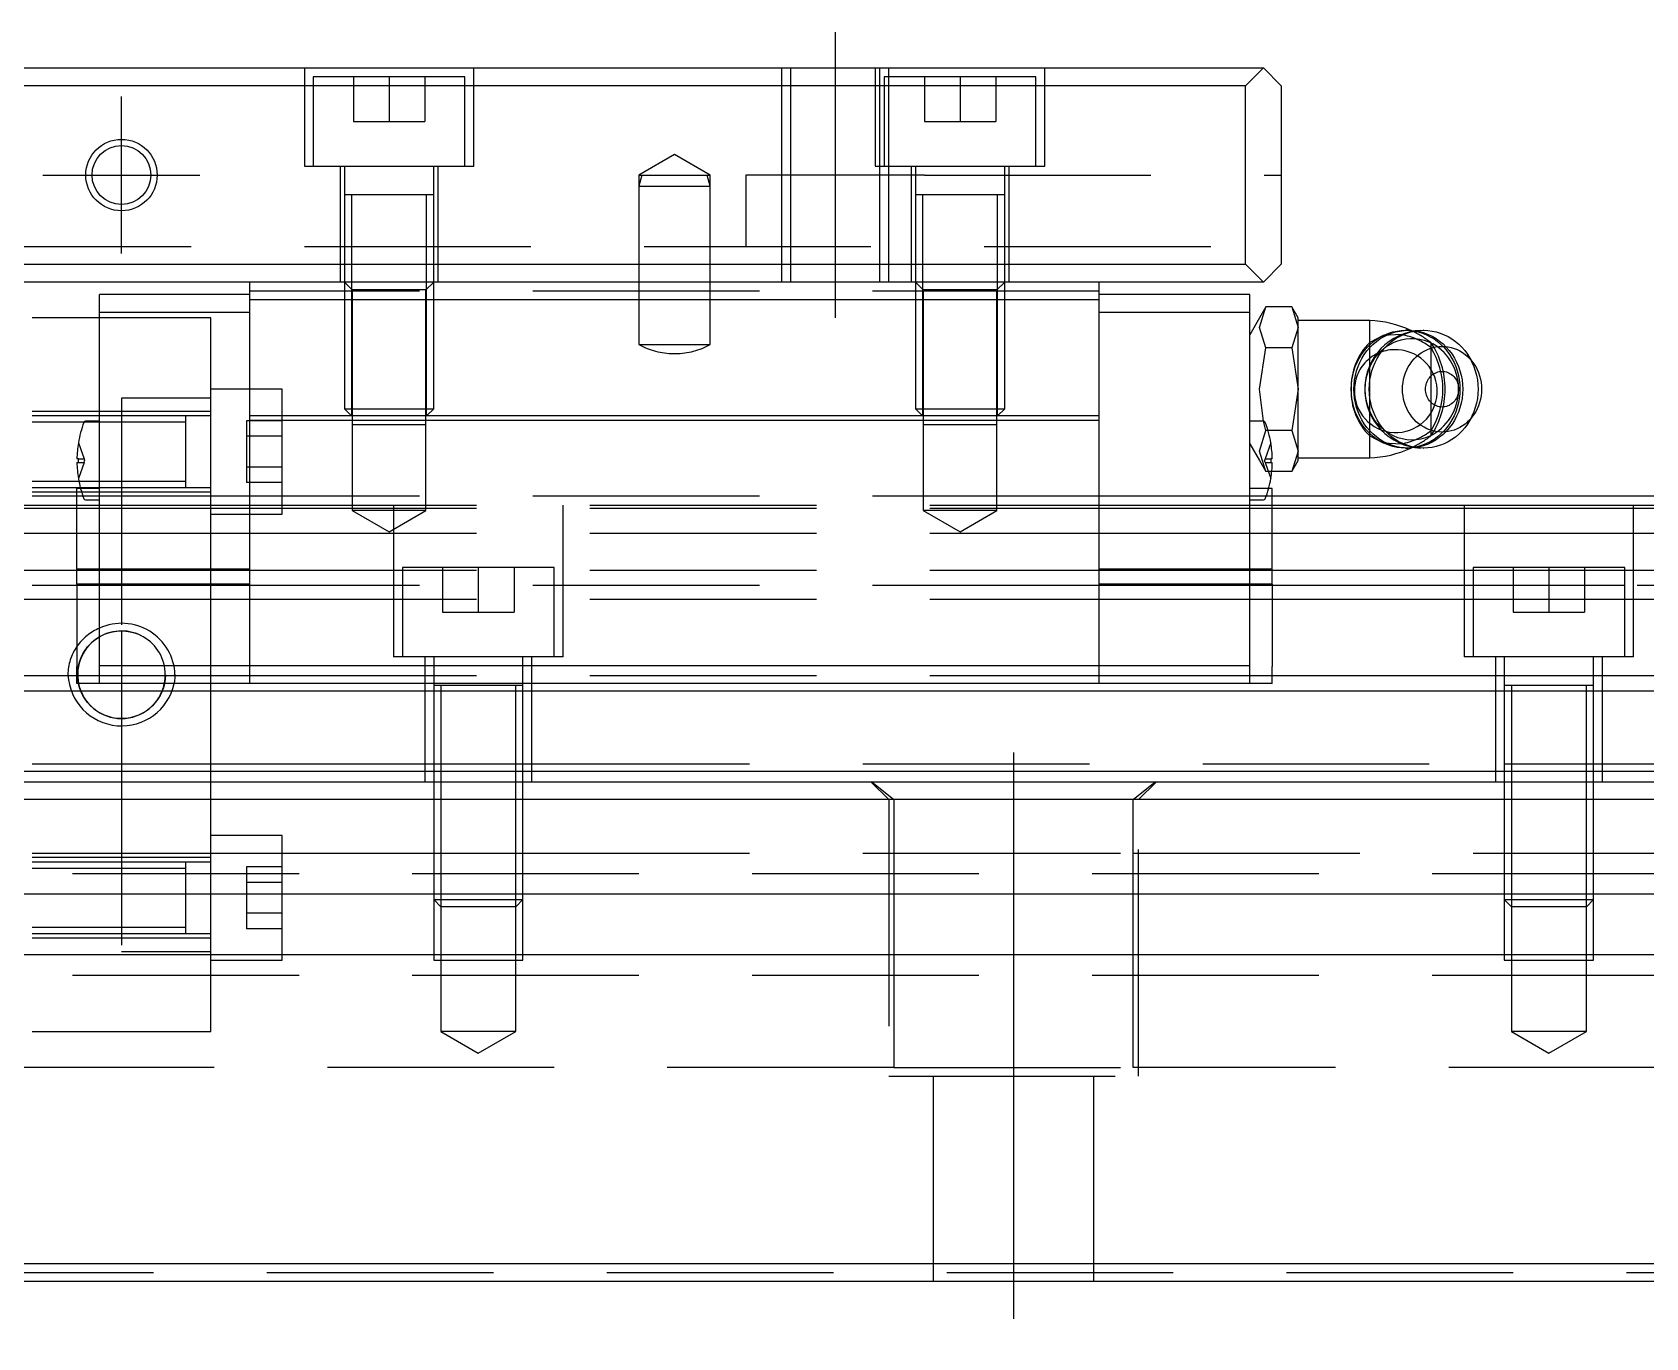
# Model space of a CAD drawing. Extents: x -13 to 750, y -349 to 120.
# Drawn here: x 235 to 325.4, y -320.8 to -247.6 of the extents above; entities that cross this region are included whole.
import ezdxf

# ---------------------------------------------------------------- set-up
doc = ezdxf.new("R2010")
doc.units = 0
doc.linetypes.add('CENTER', pattern=[50.8, 31.75, -6.35, 6.35, -6.35])
doc.linetypes.add('DASHED', pattern=[19.05, 12.7, -6.35])
doc.layers.get('0').update_dxf_attribs({"linetype": 'CONTINUOUS'})
doc.layers.add('CENTER', color=1, linetype='CENTER')

msp = doc.modelspace()

# ---------------------------------------------------------------- linework, layer by layer
at = {"color": 7, "linetype": 'CONTINUOUS'}
for p, q in [((156, -249.62), (304, -249.62)), ((304, -249.62), (303, -250.62)), ((305, -250.62), (304, -249.62)), ((303, -250.62), (157, -250.62)), ((303, -260.62), (303, -250.62)), ((305, -250.62), (305, -260.62)), ((257.5, -256.72), (252.5, -256.72)), ((257.5, -256.72), (252.5, -256.72)), ((257.5, -256.72), (252.5, -256.72)), ((289.5, -256.72), (284.5, -256.72)), ((289.5, -256.72), (284.5, -256.72)), ((289.5, -256.72), (284.5, -256.72)), ((157, -260.62), (303, -260.62)), ((303, -260.62), (304, -261.62)), ((304, -261.62), (305, -260.62)), ((304, -261.62), (156, -261.62)), ((247.2, -262.62), (247.2, -261.62)), ((294.8, -262.62), (294.8, -261.62)), ((247.2, -262.32), (238.768, -262.32)), ((238.768, -263.32), (238.768, -262.32)), ((247.2, -269.12), (247.2, -262.62)), ((294.8, -262.62), (247.2, -262.62)), ((303.232, -262.32), (294.8, -262.32)), ((294.8, -269.12), (294.8, -262.62)), ((303.232, -263.32), (303.232, -262.32)), ((304.135, -263.001), (303.778, -263.62)), ((303.778, -264.156), (304.135, -263.001)), ((305.6, -263.001), (304.135, -263.001)), ((305.6, -263.001), (305.599, -263)), ((305.957, -263.62), (305.6, -263.001)), ((305.6, -263.001), (305.957, -264.156)), ((238.768, -263.62), (235, -263.62)), ((238.768, -283.12), (238.768, -263.32)), ((247.2, -263.32), (238.768, -263.32)), ((303.232, -263.32), (294.8, -263.32)), ((303.232, -283.12), (303.232, -263.32)), ((303.778, -263.62), (303.232, -264.565)), ((305.957, -264.156), (305.957, -263.62)), ((309.957, -263.77), (305.957, -263.77)), ((309.957, -265.007), (309.957, -263.77)), ((304.135, -265.311), (303.778, -264.156)), ((305.957, -264.156), (305.6, -265.311)), ((305.957, -267.62), (305.957, -264.156)), ((310.718, -264.611), (309.957, -265.007)), ((309.989, -265.111), (310.177, -264.95)), ((310.142, -265.111), (310.33, -264.95)), ((310.177, -264.95), (310.376, -264.806)), ((310.33, -264.95), (310.529, -264.806)), ((310.376, -264.806), (310.585, -264.68)), ((310.529, -264.806), (310.738, -264.68)), ((310.585, -264.68), (310.802, -264.571)), ((310.738, -264.68), (310.955, -264.571)), ((310.802, -264.571), (311.027, -264.482)), ((310.955, -264.571), (311.18, -264.482)), ((311.001, -265.111), (311.189, -264.95)), ((311.027, -264.482), (311.257, -264.411)), ((311.18, -264.482), (311.41, -264.411)), ((311.189, -264.95), (311.388, -264.806)), ((311.257, -264.411), (311.492, -264.361)), ((311.388, -264.806), (311.597, -264.68)), ((311.41, -264.411), (311.645, -264.361)), ((311.492, -264.361), (311.729, -264.33)), ((311.597, -264.68), (311.815, -264.571)), ((311.645, -264.361), (311.883, -264.33)), ((311.729, -264.33), (311.969, -264.32)), ((311.815, -264.571), (312.039, -264.482)), ((311.883, -264.33), (312.122, -264.32)), ((312.122, -264.32), (311.969, -264.32)), ((312.039, -264.482), (312.27, -264.411)), ((312.122, -264.32), (312.534, -264.35)), ((312.27, -264.411), (312.504, -264.361)), ((312.504, -264.361), (312.742, -264.33)), ((312.742, -264.33), (312.981, -264.32)), ((312.981, -264.32), (313.219, -264.33)), ((313.219, -264.33), (313.455, -264.36)), ((313.455, -264.36), (313.688, -264.41)), ((313.688, -264.41), (313.916, -264.479)), ((313.916, -264.479), (314.14, -264.567)), ((314.14, -264.567), (314.356, -264.674)), ((314.356, -264.674), (314.563, -264.799)), ((314.563, -264.799), (314.762, -264.941)), ((314.762, -264.941), (314.949, -265.099)), ((303.778, -267.62), (304.135, -265.311)), ((305.6, -265.311), (304.135, -265.311)), ((305.6, -265.311), (305.957, -267.62)), ((309.369, -265.896), (309.502, -265.68)), ((309.502, -265.68), (309.65, -265.477)), ((309.522, -265.896), (309.655, -265.68)), ((309.65, -265.477), (309.813, -265.287)), ((309.655, -265.68), (309.803, -265.477)), ((309.803, -265.477), (309.966, -265.287)), ((309.813, -265.287), (309.989, -265.111)), ((309.966, -265.287), (310.142, -265.111)), ((310.382, -265.896), (310.515, -265.68)), ((310.515, -265.68), (310.663, -265.477)), ((310.663, -265.477), (310.826, -265.287)), ((310.826, -265.287), (311.001, -265.111)), ((312.443, -265.927), (312.57, -265.799)), ((312.57, -265.799), (312.707, -265.682)), ((312.707, -265.682), (312.851, -265.577)), ((312.851, -265.577), (313.002, -265.485)), ((313.002, -265.485), (313.159, -265.406)), ((313.159, -265.406), (313.322, -265.34)), ((313.322, -265.34), (313.489, -265.288)), ((313.489, -265.288), (313.659, -265.251)), ((313.659, -265.251), (313.831, -265.228)), ((313.831, -265.228), (314.005, -265.22)), ((314.005, -265.22), (314.178, -265.227)), ((314.178, -265.227), (314.351, -265.248)), ((314.351, -265.248), (314.521, -265.283)), ((314.521, -265.283), (314.688, -265.333)), ((314.688, -265.333), (314.852, -265.398)), ((314.852, -265.398), (315.01, -265.475)), ((314.949, -265.099), (315.124, -265.273)), ((315.01, -265.475), (315.162, -265.566)), ((315.124, -265.273), (315.287, -265.46)), ((315.162, -265.566), (315.307, -265.669)), ((315.287, -265.46), (315.435, -265.661)), ((315.307, -265.669), (315.444, -265.785)), ((315.799, -266.195), (315.435, -265.661)), ((315.444, -265.785), (315.572, -265.912)), ((309.004, -266.85), (309.069, -266.6)), ((309.069, -266.6), (309.152, -266.357)), ((309.152, -266.357), (309.252, -266.122)), ((309.157, -266.85), (309.222, -266.6)), ((309.222, -266.6), (309.305, -266.357)), ((309.252, -266.122), (309.369, -265.896)), ((309.305, -266.357), (309.405, -266.122)), ((309.405, -266.122), (309.522, -265.896)), ((310.017, -266.85), (310.082, -266.6)), ((310.082, -266.6), (310.165, -266.357)), ((310.165, -266.357), (310.265, -266.122)), ((310.265, -266.122), (310.382, -265.896)), ((311.905, -266.88), (311.965, -266.704)), ((311.965, -266.704), (312.038, -266.533)), ((312.038, -266.533), (312.122, -266.369)), ((312.122, -266.369), (312.218, -266.213)), ((312.218, -266.213), (312.326, -266.065)), ((312.326, -266.065), (312.443, -265.927)), ((313.485, -266.801), (313.553, -266.754)), ((313.553, -266.754), (313.624, -266.714)), ((313.624, -266.714), (313.699, -266.68)), ((313.699, -266.68), (313.776, -266.654)), ((313.776, -266.654), (313.854, -266.635)), ((313.854, -266.635), (313.934, -266.624)), ((313.934, -266.624), (314.015, -266.62)), ((314.015, -266.62), (314.095, -266.624)), ((314.095, -266.624), (314.175, -266.635)), ((314.175, -266.635), (314.254, -266.654)), ((314.254, -266.654), (314.331, -266.68)), ((314.331, -266.68), (314.405, -266.714)), ((314.405, -266.714), (314.477, -266.754)), ((314.477, -266.754), (314.545, -266.801)), ((315.572, -265.912), (315.691, -266.049)), ((315.691, -266.049), (315.799, -266.195)), ((315.799, -266.195), (315.898, -266.353)), ((315.898, -266.353), (315.985, -266.519)), ((315.985, -266.519), (316.059, -266.692)), ((316.059, -266.692), (316.121, -266.87)), ((304, -269.418), (303.778, -267.62)), ((305.957, -267.62), (305.6, -269.929)), ((305.957, -271.084), (305.957, -267.62)), ((308.92, -267.62), (308.929, -267.361)), ((308.929, -267.879), (308.92, -267.62)), ((308.929, -267.361), (308.957, -267.104)), ((308.957, -267.104), (309.004, -266.85)), ((309.073, -267.62), (309.082, -267.361)), ((309.082, -267.879), (309.073, -267.62)), ((309.082, -267.361), (309.111, -267.104)), ((309.111, -267.104), (309.157, -266.85)), ((309.933, -267.62), (309.942, -267.361)), ((309.942, -267.879), (309.933, -267.62)), ((309.942, -267.361), (309.97, -267.104)), ((309.97, -267.104), (310.017, -266.85)), ((311.797, -267.62), (311.804, -267.432)), ((311.804, -267.808), (311.797, -267.62)), ((311.804, -267.432), (311.825, -267.246)), ((311.825, -267.246), (311.858, -267.061)), ((311.858, -267.061), (311.905, -266.88)), ((313.091, -267.62), (313.094, -267.533)), ((313.094, -267.707), (313.091, -267.62)), ((313.094, -267.533), (313.105, -267.446)), ((313.105, -267.446), (313.122, -267.361)), ((313.122, -267.361), (313.147, -267.278)), ((313.147, -267.278), (313.177, -267.197)), ((313.177, -267.197), (313.215, -267.12)), ((313.215, -267.12), (313.258, -267.046)), ((313.258, -267.046), (313.307, -266.977)), ((313.307, -266.977), (313.361, -266.913)), ((313.361, -266.913), (313.421, -266.854)), ((313.421, -266.854), (313.485, -266.801)), ((314.545, -266.801), (314.609, -266.854)), ((314.609, -266.854), (314.668, -266.913)), ((314.668, -266.913), (314.722, -266.977)), ((314.722, -266.977), (314.771, -267.046)), ((314.771, -267.046), (314.815, -267.12)), ((314.815, -267.12), (314.852, -267.197)), ((314.852, -267.197), (314.883, -267.278)), ((314.883, -267.278), (314.907, -267.361)), ((314.907, -267.361), (314.925, -267.446)), ((314.925, -267.446), (314.935, -267.533)), ((314.935, -267.533), (314.939, -267.62)), ((314.939, -267.62), (314.935, -267.707)), ((316.121, -266.87), (316.169, -267.053)), ((316.169, -267.053), (316.204, -267.24)), ((316.204, -267.24), (316.225, -267.43)), ((316.225, -267.43), (316.232, -267.62)), ((316.232, -267.62), (316.225, -267.81)), ((308.957, -268.136), (308.929, -267.879)), ((309.004, -268.39), (308.957, -268.136)), ((309.069, -268.64), (309.004, -268.39)), ((309.111, -268.136), (309.082, -267.879)), ((309.157, -268.39), (309.111, -268.136)), ((309.222, -268.64), (309.157, -268.39)), ((309.97, -268.136), (309.942, -267.879)), ((310.017, -268.39), (309.97, -268.136)), ((310.082, -268.64), (310.017, -268.39)), ((311.825, -267.994), (311.804, -267.808)), ((311.858, -268.179), (311.825, -267.994)), ((311.905, -268.36), (311.858, -268.179)), ((311.965, -268.536), (311.905, -268.36)), ((312.038, -268.707), (311.965, -268.536)), ((313.105, -267.794), (313.094, -267.707)), ((313.122, -267.879), (313.105, -267.794)), ((313.147, -267.962), (313.122, -267.879)), ((313.177, -268.043), (313.147, -267.962)), ((313.215, -268.12), (313.177, -268.043)), ((313.258, -268.194), (313.215, -268.12)), ((313.307, -268.263), (313.258, -268.194)), ((313.361, -268.327), (313.307, -268.263)), ((313.421, -268.386), (313.361, -268.327)), ((313.485, -268.439), (313.421, -268.386)), ((313.553, -268.486), (313.485, -268.439)), ((313.624, -268.526), (313.553, -268.486)), ((313.699, -268.56), (313.624, -268.526)), ((313.776, -268.586), (313.699, -268.56)), ((314.331, -268.56), (314.254, -268.586)), ((314.405, -268.526), (314.331, -268.56)), ((314.477, -268.486), (314.405, -268.526)), ((314.545, -268.439), (314.477, -268.486)), ((314.609, -268.386), (314.545, -268.439)), ((314.668, -268.327), (314.609, -268.386)), ((314.722, -268.263), (314.668, -268.327)), ((314.771, -268.194), (314.722, -268.263)), ((314.815, -268.12), (314.771, -268.194)), ((314.852, -268.043), (314.815, -268.12)), ((314.883, -267.962), (314.852, -268.043)), ((314.907, -267.879), (314.883, -267.962)), ((314.925, -267.794), (314.907, -267.879)), ((314.935, -267.707), (314.925, -267.794)), ((316.059, -268.548), (315.985, -268.721)), ((316.121, -268.37), (316.059, -268.548)), ((316.169, -268.187), (316.121, -268.37)), ((316.204, -268), (316.169, -268.187)), ((316.225, -267.81), (316.204, -268)), ((238.768, -269.42), (237.986, -269.42)), ((243.6, -271.12), (243.6, -269.12)), ((243.6, -269.47), (243.6, -269.12)), ((247.2, -269.37), (247.2, -269.12)), ((294.8, -269.12), (247.2, -269.12)), ((247.2, -283.12), (247.2, -269.37)), ((294.8, -269.37), (247.2, -269.37)), ((294.8, -269.37), (294.8, -269.12)), ((294.8, -283.12), (294.8, -269.37)), ((304.014, -269.42), (303.232, -269.42)), ((309.152, -268.883), (309.069, -268.64)), ((309.252, -269.118), (309.152, -268.883)), ((309.305, -268.883), (309.222, -268.64)), ((309.369, -269.344), (309.252, -269.118)), ((309.405, -269.118), (309.305, -268.883)), ((309.502, -269.56), (309.369, -269.344)), ((309.522, -269.344), (309.405, -269.118)), ((309.655, -269.56), (309.522, -269.344)), ((310.165, -268.883), (310.082, -268.64)), ((310.265, -269.118), (310.165, -268.883)), ((310.382, -269.344), (310.265, -269.118)), ((310.515, -269.56), (310.382, -269.344)), ((312.122, -268.871), (312.038, -268.707)), ((312.218, -269.027), (312.122, -268.871)), ((312.326, -269.175), (312.218, -269.027)), ((312.443, -269.313), (312.326, -269.175)), ((312.57, -269.441), (312.443, -269.313)), ((312.707, -269.558), (312.57, -269.441)), ((313.854, -268.605), (313.776, -268.586)), ((313.934, -268.616), (313.854, -268.605)), ((314.015, -268.62), (313.934, -268.616)), ((314.095, -268.616), (314.015, -268.62)), ((314.175, -268.605), (314.095, -268.616)), ((314.254, -268.586), (314.175, -268.605)), ((315.444, -269.455), (315.307, -269.571)), ((315.435, -269.579), (315.799, -269.045)), ((315.572, -269.328), (315.444, -269.455)), ((315.691, -269.191), (315.572, -269.328)), ((315.799, -269.045), (315.691, -269.191)), ((315.898, -268.887), (315.799, -269.045)), ((315.985, -268.721), (315.898, -268.887)), ((305.6, -269.929), (304.257, -269.929)), ((305.6, -269.929), (305.957, -271.084)), ((309.65, -269.763), (309.502, -269.56)), ((309.813, -269.953), (309.65, -269.763)), ((309.803, -269.763), (309.655, -269.56)), ((309.966, -269.953), (309.803, -269.763)), ((309.989, -270.129), (309.813, -269.953)), ((309.957, -271.47), (309.957, -270.233)), ((309.957, -270.233), (310.717, -270.629)), ((310.142, -270.129), (309.966, -269.953)), ((310.177, -270.29), (309.989, -270.129)), ((310.33, -270.29), (310.142, -270.129)), ((310.376, -270.434), (310.177, -270.29)), ((310.529, -270.434), (310.33, -270.29)), ((310.663, -269.763), (310.515, -269.56)), ((310.826, -269.954), (310.663, -269.763)), ((311.001, -270.129), (310.826, -269.954)), ((311.189, -270.29), (311.001, -270.129)), ((311.388, -270.434), (311.189, -270.29)), ((312.851, -269.663), (312.707, -269.558)), ((313.002, -269.755), (312.851, -269.663)), ((313.159, -269.834), (313.002, -269.755)), ((313.322, -269.9), (313.159, -269.834)), ((313.489, -269.952), (313.322, -269.9)), ((313.659, -269.989), (313.489, -269.952)), ((313.831, -270.012), (313.659, -269.989)), ((314.005, -270.02), (313.831, -270.012)), ((314.178, -270.013), (314.005, -270.02)), ((314.351, -269.992), (314.178, -270.013)), ((314.521, -269.957), (314.351, -269.992)), ((314.688, -269.907), (314.521, -269.957)), ((314.762, -270.299), (314.564, -270.441)), ((314.852, -269.842), (314.688, -269.907)), ((314.949, -270.141), (314.762, -270.299)), ((315.01, -269.765), (314.852, -269.842)), ((315.124, -269.967), (314.949, -270.141)), ((315.162, -269.674), (315.01, -269.765)), ((315.287, -269.78), (315.124, -269.967)), ((315.307, -269.571), (315.162, -269.674)), ((315.435, -269.579), (315.287, -269.78)), ((305.957, -271.084), (305.6, -272.239)), ((305.957, -271.62), (305.957, -271.084)), ((310.585, -270.56), (310.376, -270.434)), ((310.738, -270.56), (310.529, -270.434)), ((310.802, -270.669), (310.585, -270.56)), ((310.955, -270.669), (310.738, -270.56)), ((311.027, -270.758), (310.802, -270.669)), ((311.18, -270.758), (310.955, -270.669)), ((311.257, -270.829), (311.027, -270.758)), ((311.41, -270.829), (311.18, -270.758)), ((311.492, -270.879), (311.257, -270.829)), ((311.597, -270.56), (311.388, -270.434)), ((311.645, -270.879), (311.41, -270.829)), ((311.729, -270.91), (311.492, -270.879)), ((311.815, -270.669), (311.597, -270.56)), ((311.883, -270.91), (311.645, -270.879)), ((311.969, -270.92), (311.729, -270.91)), ((312.039, -270.759), (311.815, -270.669)), ((312.122, -270.92), (311.883, -270.91)), ((311.969, -270.92), (312.122, -270.92)), ((312.27, -270.829), (312.039, -270.759)), ((312.534, -270.89), (312.122, -270.92)), ((312.505, -270.879), (312.27, -270.829)), ((312.742, -270.91), (312.505, -270.879)), ((312.982, -270.92), (312.742, -270.91)), ((313.219, -270.91), (312.982, -270.92)), ((313.455, -270.88), (313.219, -270.91)), ((313.688, -270.83), (313.455, -270.88)), ((313.917, -270.761), (313.688, -270.83)), ((314.14, -270.673), (313.917, -270.761)), ((314.356, -270.566), (314.14, -270.673)), ((314.564, -270.441), (314.356, -270.566)), ((237.584, -271.52), (237.502, -271.52)), ((237.502, -271.72), (237.584, -271.72)), ((237.584, -271.72), (237.584, -271.52)), ((304.416, -271.52), (304.416, -271.72)), ((304.498, -271.52), (304.416, -271.52)), ((304.416, -271.72), (304.498, -271.72)), ((305.6, -272.239), (305.957, -271.62)), ((305.957, -271.47), (309.957, -271.47)), ((243.6, -273.12), (243.6, -272.77)), ((305.6, -272.239), (304.467, -272.239)), ((305.599, -272.24), (305.6, -272.239)), ((237.709, -273.19), (237.5, -273.19)), ((237.5, -275.79), (237.5, -273.19)), ((237.986, -273.82), (238.768, -273.82)), ((303.232, -273.82), (304.014, -273.82)), ((304.5, -273.19), (304.291, -273.19)), ((304.5, -275.79), (304.5, -273.19)), ((388, -273.62), (304.5, -273.62)), ((222.5, -274.12), (237.5, -274.12)), ((222.5, -274.284), (237.5, -274.284)), ((304.5, -274.12), (460, -274.12)), ((304.5, -274.284), (460, -274.284)), ((222.5, -275.682), (237.5, -275.682)), ((237.5, -277.703), (237.5, -275.79)), ((304.5, -275.682), (460, -275.682)), ((304.5, -277.703), (304.5, -275.79)), ((222.5, -277.758), (237.5, -277.758)), ((238.768, -277.703), (237.5, -277.703)), ((237.5, -278.548), (237.5, -277.703)), ((304.5, -277.703), (303.232, -277.703)), ((304.5, -278.548), (304.5, -277.703)), ((304.5, -277.758), (460, -277.758)), ((222.5, -279.379), (237.5, -279.379)), ((237.5, -278.548), (237.5, -283.158)), ((238.768, -278.548), (237.5, -278.548)), ((304.5, -278.548), (303.232, -278.548)), ((304.5, -278.548), (304.5, -283.158)), ((304.5, -279.379), (460, -279.379)), ((222.5, -283.672), (237.5, -283.672)), ((237.5, -284.12), (237.5, -283.158)), ((247.2, -283.12), (238.768, -283.12)), ((238.768, -284.12), (238.768, -283.12)), ((247.2, -284.12), (247.2, -283.12)), ((294.8, -283.12), (247.2, -283.12)), ((303.232, -283.12), (294.8, -283.12)), ((294.8, -284.12), (294.8, -283.12)), ((303.232, -284.12), (303.232, -283.12)), ((304.5, -284.12), (304.5, -283.158)), ((304.5, -283.672), (460, -283.672)), ((0, -284.52), (460, -284.52)), ((238.768, -284.12), (237.5, -284.12)), ((247.2, -284.12), (238.768, -284.12)), ((294.8, -284.12), (247.2, -284.12)), ((303.232, -284.12), (294.8, -284.12)), ((304.5, -284.12), (303.232, -284.12)), ((322.5, -284.22), (317.5, -284.22)), ((0, -289.02), (460, -289.02)), ((1, -289.62), (459, -289.62)), ((458, -290.62), (2, -290.62)), ((243.6, -298.12), (243.6, -294.12)), ((243.6, -296.12), (243.6, -294.12)), ((243.6, -296.12), (243.6, -294.12)), ((458, -295.92), (2, -295.92)), ((243.6, -298.12), (243.6, -297.77)), ((458, -299.32), (2, -299.32)), ((2, -316.62), (458, -316.62)), ((459, -317.62), (1, -317.62))]:
    msp.add_line(p, q, dxfattribs=at)
at = {"color": 3, "linetype": 'DASHED'}
for p, q in [((250.25, -249.62), (250.25, -255.12)), ((250.75, -250.12), (250.75, -255.12)), ((259.25, -250.12), (250.75, -250.12)), ((253, -250.12), (253, -252.62)), ((255, -250.12), (255, -252.62)), ((257, -250.12), (257, -252.62)), ((259.25, -255.12), (259.25, -250.12)), ((259.75, -255.12), (259.75, -249.62)), ((277, -249.62), (277, -261.62)), ((277.5, -249.62), (277.5, -261.62)), ((282.25, -249.62), (282.25, -255.12)), ((282.5, -261.62), (282.5, -249.62)), ((282.75, -250.12), (282.75, -255.12)), ((291.25, -250.12), (282.75, -250.12)), ((283, -250.12), (283, -249.62)), ((283, -255.12), (283, -250.12)), ((285, -250.12), (285, -252.62)), ((287, -250.12), (287, -252.62)), ((289, -250.12), (289, -252.62)), ((291.25, -255.12), (291.25, -250.12)), ((291.75, -255.12), (291.75, -249.62)), ((253, -252.62), (255, -252.62)), ((255, -252.62), (257, -252.62)), ((285, -252.62), (287, -252.62)), ((287, -252.62), (289, -252.62)), ((271, -254.465), (269, -255.62)), ((273, -255.62), (271, -254.465)), ((250.25, -255.12), (259.75, -255.12)), ((252.25, -255.12), (252.25, -261.62)), ((252.5, -255.12), (252.5, -256.72)), ((257.5, -256.72), (257.5, -255.12)), ((257.75, -261.62), (257.75, -255.12)), ((269, -255.62), (269, -256.25)), ((269.169, -255.62), (269, -256.25)), ((269, -255.62), (271, -255.62)), ((271, -255.62), (273, -255.62)), ((273, -256.25), (272.831, -255.62)), ((273, -256.25), (273, -255.62)), ((275, -255.62), (275, -259.62)), ((285, -255.62), (275, -255.62)), ((282.25, -255.12), (291.75, -255.12)), ((283, -261.62), (283, -255.12)), ((284.25, -255.12), (284.25, -261.62)), ((284.5, -255.12), (284.5, -256.72)), ((285, -255.62), (305, -255.62)), ((289.5, -256.72), (289.5, -255.12)), ((289.75, -261.62), (289.75, -255.12)), ((252.5, -256.715), (252.5, -256.72)), ((252.5, -256.72), (252.5, -261.62)), ((252.5, -256.72), (252.5, -256.725)), ((257.5, -256.72), (252.5, -256.72)), ((252.9, -256.72), (252.9, -261.62)), ((257.1, -261.62), (257.1, -256.72)), ((257.5, -256.72), (257.5, -256.715)), ((257.5, -261.62), (257.5, -256.72)), ((257.5, -256.725), (257.5, -256.72)), ((269, -256.25), (269, -261.62)), ((269, -256.25), (273, -256.25)), ((273, -261.62), (273, -256.25)), ((284.5, -256.715), (284.5, -256.72)), ((284.5, -256.72), (284.5, -261.62)), ((284.5, -256.72), (284.5, -256.725)), ((289.5, -256.72), (284.5, -256.72)), ((284.9, -256.72), (284.9, -261.62)), ((289.1, -261.62), (289.1, -256.72)), ((289.5, -256.72), (289.5, -256.715)), ((289.5, -261.62), (289.5, -256.72)), ((289.5, -256.725), (289.5, -256.72)), ((155, -259.62), (305, -259.62)), ((294.8, -262.12), (247.2, -262.12)), ((252.5, -261.62), (252.938, -262.058)), ((252.5, -261.62), (252.5, -268.72)), ((257.5, -261.62), (252.5, -261.62)), ((252.9, -261.62), (252.9, -269.12)), ((252.938, -262.058), (252.938, -269.62)), ((257.062, -262.058), (252.938, -262.058)), ((257.062, -262.058), (257.5, -261.62)), ((257.062, -269.62), (257.062, -262.058)), ((257.1, -269.12), (257.1, -261.62)), ((257.5, -268.72), (257.5, -261.62)), ((269, -261.62), (269, -265.12)), ((273, -265.12), (273, -261.62)), ((284.5, -261.62), (284.938, -262.058)), ((284.5, -261.62), (284.5, -268.72)), ((289.5, -261.62), (284.5, -261.62)), ((284.9, -261.62), (284.9, -269.12)), ((284.938, -262.058), (284.938, -269.62)), ((289.062, -262.058), (284.938, -262.058)), ((289.062, -262.058), (289.5, -261.62)), ((289.062, -269.62), (289.062, -262.058)), ((289.1, -269.12), (289.1, -261.62)), ((289.5, -268.72), (289.5, -261.62)), ((245, -263.62), (238.768, -263.62)), ((245, -274.12), (245, -263.62)), ((311.739, -264.564), (310.718, -264.611)), ((311.228, -265.031), (311.47, -264.925)), ((311.47, -264.925), (311.721, -264.846)), ((311.721, -264.846), (311.978, -264.794)), ((311.969, -264.32), (312.208, -264.33)), ((311.978, -264.794), (312.239, -264.77)), ((312.208, -264.33), (312.446, -264.361)), ((312.239, -264.77), (312.501, -264.775)), ((312.446, -264.361), (312.68, -264.411)), ((312.501, -264.775), (312.762, -264.809)), ((312.534, -264.35), (312.773, -264.396)), ((312.68, -264.411), (312.911, -264.482)), ((312.762, -264.809), (313.017, -264.87)), ((312.773, -264.396), (313.008, -264.463)), ((312.911, -264.482), (313.135, -264.571)), ((312.981, -264.32), (312.953, -264.32)), ((313.008, -264.463), (313.238, -264.549)), ((313.017, -264.87), (313.266, -264.959)), ((313.135, -264.571), (313.353, -264.68)), ((313.238, -264.549), (313.46, -264.655)), ((313.353, -264.68), (313.562, -264.806)), ((313.46, -264.655), (313.674, -264.78)), ((313.562, -264.806), (313.761, -264.95)), ((313.674, -264.78), (313.878, -264.923)), ((313.761, -264.95), (313.949, -265.111)), ((313.878, -264.923), (314.071, -265.083)), ((269, -265.12), (273, -265.12)), ((270.937, -265.62), (271.063, -265.62)), ((309.957, -270.233), (309.957, -265.007)), ((310.254, -265.869), (310.364, -265.723)), ((310.364, -265.723), (310.483, -265.586)), ((310.483, -265.586), (310.61, -265.457)), ((310.61, -265.457), (310.745, -265.338)), ((310.745, -265.338), (310.886, -265.228)), ((310.886, -265.228), (311.034, -265.129)), ((311.013, -265.153), (311.228, -265.031)), ((313.266, -264.959), (313.505, -265.075)), ((313.4, -265.303), (313.4, -265.02)), ((313.4, -269.937), (313.4, -265.303)), ((313.949, -265.111), (314.125, -265.287)), ((314.071, -265.083), (314.252, -265.259)), ((314.125, -265.287), (314.287, -265.477)), ((314.252, -265.259), (314.419, -265.45)), ((314.287, -265.477), (314.435, -265.68)), ((314.419, -265.45), (314.571, -265.655)), ((314.435, -265.68), (314.568, -265.896)), ((314.571, -265.655), (314.708, -265.872)), ((315.435, -265.661), (315.571, -265.878)), ((309.795, -266.875), (309.846, -266.695)), ((309.846, -266.695), (309.907, -266.519)), ((309.907, -266.519), (309.979, -266.348)), ((309.979, -266.348), (310.061, -266.182)), ((310.061, -266.182), (310.153, -266.022)), ((310.153, -266.022), (310.254, -265.869)), ((314.568, -265.896), (314.685, -266.122)), ((314.685, -266.122), (314.785, -266.357)), ((314.708, -265.872), (314.828, -266.101)), ((314.785, -266.357), (314.868, -266.6)), ((314.828, -266.101), (314.932, -266.339)), ((314.868, -266.6), (314.933, -266.85)), ((314.932, -266.339), (315.017, -266.585)), ((315.017, -266.585), (315.084, -266.838)), ((315.571, -265.878), (315.69, -266.106)), ((315.69, -266.106), (315.793, -266.343)), ((315.793, -266.343), (315.878, -266.589)), ((315.878, -266.589), (315.944, -266.841)), ((247.2, -267.62), (245, -267.62)), ((249, -267.62), (247.2, -267.62)), ((249, -274.12), (249, -267.62)), ((309.705, -267.62), (309.711, -267.432)), ((309.711, -267.808), (309.705, -267.62)), ((309.711, -267.432), (309.728, -267.244)), ((309.728, -267.244), (309.756, -267.059)), ((309.756, -267.059), (309.795, -266.875)), ((314.933, -266.85), (314.98, -267.104)), ((314.98, -267.104), (315.008, -267.361)), ((315.008, -267.361), (315.017, -267.62)), ((315.017, -267.62), (315.008, -267.879)), ((315.084, -266.838), (315.132, -267.096)), ((315.132, -267.096), (315.161, -267.357)), ((315.161, -267.357), (315.171, -267.62)), ((315.171, -267.62), (315.161, -267.883)), ((315.944, -266.841), (315.992, -267.098)), ((315.992, -267.098), (316.021, -267.358)), ((316.021, -267.358), (316.03, -267.62)), ((316.03, -267.62), (316.021, -267.882)), ((245, -268.12), (240, -268.12)), ((240, -268.12), (240, -281.161)), ((309.728, -267.996), (309.711, -267.808)), ((309.756, -268.181), (309.728, -267.996)), ((309.795, -268.365), (309.756, -268.181)), ((309.846, -268.545), (309.795, -268.365)), ((309.907, -268.721), (309.846, -268.545)), ((314.933, -268.39), (314.868, -268.64)), ((314.98, -268.136), (314.933, -268.39)), ((315.008, -267.879), (314.98, -268.136)), ((315.084, -268.402), (315.017, -268.655)), ((315.132, -268.144), (315.084, -268.402)), ((315.161, -267.883), (315.132, -268.144)), ((315.944, -268.399), (315.878, -268.651)), ((315.992, -268.142), (315.944, -268.399)), ((316.021, -267.882), (315.992, -268.142)), ((245, -268.87), (235, -268.87)), ((238.768, -269.12), (235, -269.12)), ((237.9, -269.47), (235, -269.47)), ((238.768, -269.47), (237.9, -269.47)), ((243.605, -269.12), (238.768, -269.12)), ((243.6, -269.47), (238.768, -269.47)), ((245, -269.12), (243.595, -269.12)), ((243.6, -273.12), (243.6, -269.12)), ((243.6, -272.77), (243.6, -269.47)), ((249, -269.388), (247, -269.388)), ((247, -269.388), (247, -270.254)), ((252.5, -268.72), (252.9, -269.12)), ((252.5, -268.72), (257.5, -268.72)), ((257.1, -269.12), (257.5, -268.72)), ((284.5, -268.72), (284.9, -269.12)), ((284.5, -268.72), (289.5, -268.72)), ((289.1, -269.12), (289.5, -268.72)), ((304.135, -269.929), (304, -269.418)), ((309.979, -268.892), (309.907, -268.721)), ((310.061, -269.058), (309.979, -268.892)), ((310.153, -269.218), (310.061, -269.058)), ((310.254, -269.371), (310.153, -269.218)), ((310.364, -269.517), (310.254, -269.371)), ((314.568, -269.344), (314.435, -269.56)), ((314.685, -269.118), (314.568, -269.344)), ((314.708, -269.368), (314.571, -269.585)), ((314.785, -268.883), (314.685, -269.118)), ((314.828, -269.139), (314.708, -269.368)), ((314.868, -268.64), (314.785, -268.883)), ((314.931, -268.901), (314.828, -269.139)), ((315.017, -268.655), (314.931, -268.901)), ((315.571, -269.362), (315.435, -269.579)), ((315.69, -269.134), (315.571, -269.362)), ((315.793, -268.897), (315.69, -269.134)), ((315.878, -268.651), (315.793, -268.897)), ((247, -270.254), (247, -271.986)), ((249, -270.254), (247, -270.254)), ((252.933, -269.62), (252.933, -274.42)), ((257.067, -269.62), (252.933, -269.62)), ((257.067, -274.42), (257.067, -269.62)), ((284.933, -269.62), (284.933, -274.42)), ((289.067, -269.62), (284.933, -269.62)), ((289.067, -274.42), (289.067, -269.62)), ((303.778, -271.084), (304.135, -269.929)), ((304.257, -269.929), (304.135, -269.929)), ((310.483, -269.654), (310.364, -269.517)), ((310.61, -269.783), (310.483, -269.654)), ((310.745, -269.902), (310.61, -269.783)), ((310.886, -270.012), (310.745, -269.902)), ((311.034, -270.111), (310.886, -270.012)), ((311.048, -270.109), (311.01, -270.085)), ((311.283, -270.235), (311.048, -270.109)), ((311.528, -270.336), (311.283, -270.235)), ((311.781, -270.409), (311.528, -270.336)), ((313.076, -270.351), (312.822, -270.419)), ((313.322, -270.256), (313.076, -270.351)), ((313.4, -270.22), (313.4, -269.937)), ((313.761, -270.29), (313.562, -270.434)), ((313.878, -270.317), (313.674, -270.46)), ((313.949, -270.129), (313.761, -270.29)), ((314.071, -270.157), (313.878, -270.317)), ((314.125, -269.953), (313.949, -270.129)), ((314.252, -269.981), (314.071, -270.157)), ((314.287, -269.763), (314.125, -269.953)), ((314.419, -269.79), (314.252, -269.981)), ((314.435, -269.56), (314.287, -269.763)), ((314.571, -269.585), (314.419, -269.79)), ((237.584, -270.622), (237.9, -271.52)), ((303.232, -270.675), (303.778, -271.62)), ((304.135, -272.239), (303.778, -271.084)), ((304.416, -270.622), (304.1, -271.52)), ((310.717, -270.629), (311.739, -270.676)), ((312.04, -270.454), (311.781, -270.409)), ((312.208, -270.91), (311.969, -270.92)), ((312.301, -270.471), (312.04, -270.454)), ((312.446, -270.879), (312.208, -270.91)), ((312.563, -270.459), (312.301, -270.471)), ((312.68, -270.829), (312.446, -270.879)), ((312.773, -270.844), (312.534, -270.89)), ((312.822, -270.419), (312.563, -270.459)), ((312.911, -270.758), (312.68, -270.829)), ((313.008, -270.777), (312.773, -270.844)), ((313.135, -270.669), (312.911, -270.758)), ((312.949, -270.92), (312.982, -270.92)), ((313.238, -270.691), (313.008, -270.777)), ((313.353, -270.56), (313.135, -270.669)), ((313.46, -270.585), (313.238, -270.691)), ((313.562, -270.434), (313.353, -270.56)), ((313.674, -270.46), (313.46, -270.585)), ((237.584, -271.52), (237.9, -271.52)), ((237.9, -271.72), (237.584, -272.618)), ((237.584, -271.72), (237.9, -271.72)), ((237.9, -271.52), (237.935, -271.62)), ((237.9, -271.72), (237.935, -271.62)), ((249, -271.986), (247, -271.986)), ((247, -271.986), (247, -272.852)), ((303.778, -271.62), (304.135, -272.239)), ((304.1, -271.52), (304.065, -271.62)), ((304.1, -271.72), (304.065, -271.62)), ((304.1, -271.52), (304.416, -271.52)), ((304.1, -271.72), (304.416, -272.618)), ((304.1, -271.72), (304.416, -271.72)), ((235, -272.77), (237.611, -272.77)), ((237.611, -272.77), (238.768, -272.77)), ((238.768, -272.77), (243.6, -272.77)), ((249, -272.852), (247, -272.852)), ((304.467, -272.239), (304.135, -272.239)), ((235, -273.12), (237.691, -273.12)), ((235, -273.37), (245, -273.37)), ((237.5, -273.62), (235, -273.62)), ((237.843, -273.62), (237.5, -273.62)), ((237.691, -273.12), (238.768, -273.12)), ((238.768, -273.19), (237.709, -273.19)), ((238.768, -273.62), (237.843, -273.62)), ((238.768, -273.12), (243.6, -273.12)), ((240, -273.62), (238.768, -273.62)), ((245, -273.62), (240, -273.62)), ((243.595, -273.12), (243.6, -273.12)), ((243.6, -273.12), (245, -273.12)), ((243.6, -273.12), (243.605, -273.12)), ((247.2, -273.62), (245, -273.62)), ((249, -273.62), (247.2, -273.62)), ((294.8, -273.62), (249, -273.62)), ((303.232, -273.62), (294.8, -273.62)), ((304.291, -273.19), (303.232, -273.19)), ((304.157, -273.62), (303.232, -273.62)), ((304.5, -273.62), (304.157, -273.62)), ((237.5, -274.12), (238.768, -274.12)), ((237.5, -274.284), (238.768, -274.284)), ((238.768, -274.12), (247.2, -274.12)), ((238.768, -274.284), (247.2, -274.284)), ((245, -284.12), (245, -274.12)), ((245, -274.62), (247.2, -274.62)), ((247.2, -274.12), (294.8, -274.12)), ((247.2, -274.284), (294.8, -274.284)), ((247.2, -274.62), (249, -274.62)), ((249, -274.62), (249, -274.12)), ((252.933, -274.42), (255, -275.613)), ((257.067, -274.42), (252.933, -274.42)), ((255, -275.613), (257.067, -274.42)), ((255.25, -274.12), (255.25, -282.62)), ((264.75, -282.62), (264.75, -274.12)), ((284.933, -274.42), (287, -275.613)), ((289.067, -274.42), (284.933, -274.42)), ((287, -275.613), (289.067, -274.42)), ((294.8, -274.12), (303.232, -274.12)), ((294.8, -274.284), (303.232, -274.284)), ((303.232, -274.12), (304.5, -274.12)), ((303.232, -274.284), (304.5, -274.284)), ((315.25, -274.12), (315.25, -282.62)), ((324.75, -282.62), (324.75, -274.12)), ((237.5, -275.682), (238.768, -275.682)), ((238.768, -275.682), (247.2, -275.682)), ((247.2, -275.682), (294.8, -275.682)), ((294.8, -275.682), (303.232, -275.682)), ((303.232, -275.682), (304.5, -275.682)), ((237.5, -277.758), (238.768, -277.758)), ((247.2, -277.703), (238.768, -277.703)), ((238.768, -277.758), (247.2, -277.758)), ((247.2, -277.758), (294.8, -277.758)), ((255.75, -277.62), (255.75, -282.62)), ((264.25, -277.62), (255.75, -277.62)), ((258, -277.62), (258, -280.12)), ((260, -277.62), (260, -280.12)), ((262, -277.62), (262, -280.12)), ((264.25, -282.62), (264.25, -277.62)), ((303.232, -277.703), (294.8, -277.703)), ((294.8, -277.758), (303.232, -277.758)), ((303.232, -277.758), (304.5, -277.758)), ((315.75, -277.62), (315.75, -282.62)), ((324.25, -277.62), (315.75, -277.62)), ((318, -277.62), (318, -280.12)), ((320, -277.62), (320, -280.12)), ((322, -277.62), (322, -280.12)), ((324.25, -282.62), (324.25, -277.62)), ((237.5, -278.62), (235, -278.62)), ((238.768, -278.62), (237.5, -278.62)), ((237.5, -279.379), (238.768, -279.379)), ((247.2, -278.548), (238.768, -278.548)), ((245, -278.62), (238.768, -278.62)), ((238.768, -279.379), (247.2, -279.379)), ((247.2, -278.62), (245, -278.62)), ((294.8, -278.62), (247.2, -278.62)), ((247.2, -279.379), (294.8, -279.379)), ((303.232, -278.548), (294.8, -278.548)), ((303.232, -278.62), (294.8, -278.62)), ((294.8, -279.379), (303.232, -279.379)), ((304.5, -278.62), (303.232, -278.62)), ((303.232, -279.379), (304.5, -279.379)), ((315.75, -278.62), (304.5, -278.62)), ((324.25, -278.62), (315.75, -278.62)), ((375.75, -278.62), (324.25, -278.62)), ((258, -280.12), (260, -280.12)), ((260, -280.12), (262, -280.12)), ((318, -280.12), (320, -280.12)), ((320, -280.12), (322, -280.12)), ((240, -281.161), (240, -286.078)), ((264.75, -282.62), (255.25, -282.62)), ((257, -282.62), (257, -289.62)), ((257.5, -282.62), (257.5, -284.12)), ((262.5, -284.12), (262.5, -282.62)), ((263, -289.62), (263, -282.62)), ((324.75, -282.62), (315.25, -282.62)), ((317, -282.62), (317, -289.62)), ((317.5, -282.62), (317.5, -284.22)), ((322.5, -284.22), (322.5, -282.62)), ((323, -289.62), (323, -282.62)), ((237.5, -283.672), (238.768, -283.672)), ((238.768, -283.672), (247.2, -283.672)), ((243, -283.62), (242.954, -284.12)), ((247.2, -283.672), (294.8, -283.672)), ((294.8, -283.672), (303.232, -283.672)), ((303.232, -283.672), (304.5, -283.672)), ((245, -289.62), (245, -284.12)), ((257.5, -284.12), (257.5, -284.22)), ((257.5, -284.215), (257.5, -284.22)), ((257.5, -284.22), (257.5, -284.225)), ((257.5, -284.22), (257.5, -289.62)), ((262.5, -284.22), (257.5, -284.22)), ((257.9, -284.22), (257.9, -289.62)), ((262.1, -289.62), (262.1, -284.22)), ((262.5, -284.22), (262.5, -284.12)), ((262.5, -284.22), (262.5, -284.215)), ((262.5, -284.225), (262.5, -284.22)), ((262.5, -289.62), (262.5, -284.22)), ((317.5, -284.215), (317.5, -284.22)), ((317.5, -284.22), (317.5, -284.225)), ((317.5, -284.22), (317.5, -289.62)), ((322.5, -284.22), (317.5, -284.22)), ((317.9, -284.22), (317.9, -289.62)), ((322.1, -289.62), (322.1, -284.22)), ((322.5, -284.22), (322.5, -284.215)), ((322.5, -284.225), (322.5, -284.22)), ((322.5, -289.62), (322.5, -284.22)), ((240, -286.078), (240, -299.12)), ((235, -288.62), (245, -288.62)), ((245, -288.62), (257.5, -288.62)), ((257.5, -288.62), (257.9, -288.62)), ((257.9, -288.62), (262.1, -288.62)), ((262.1, -288.62), (262.5, -288.62)), ((262.5, -288.62), (317.5, -288.62)), ((317.5, -288.62), (317.9, -288.62)), ((317.9, -288.62), (322.1, -288.62)), ((322.1, -288.62), (322.5, -288.62)), ((322.5, -288.62), (377.5, -288.62)), ((245, -295.92), (245, -289.62)), ((257.5, -289.62), (257.5, -295.92)), ((257.5, -289.62), (257.5, -295.92)), ((257.9, -289.62), (257.9, -295.92)), ((262.1, -295.92), (262.1, -289.62)), ((262.5, -295.92), (262.5, -289.62)), ((262.5, -295.92), (262.5, -289.62)), ((282, -289.62), (283, -290.62)), ((282.063, -289.62), (283.292, -290.62)), ((296.708, -290.62), (297.937, -289.62)), ((297, -290.62), (298, -289.62)), ((317.5, -289.62), (317.5, -295.92)), ((317.5, -289.62), (317.5, -295.92)), ((317.9, -289.62), (317.9, -295.92)), ((322.1, -295.92), (322.1, -289.62)), ((322.5, -295.92), (322.5, -289.62)), ((322.5, -295.92), (322.5, -289.62)), ((283, -290.62), (283, -306.12)), ((283.292, -290.62), (283.292, -295.92)), ((296.708, -295.92), (296.708, -290.62)), ((297, -306.12), (297, -290.62)), ((249, -292.62), (245, -292.62)), ((249, -295.92), (249, -292.62)), ((235, -293.62), (240, -293.62)), ((245, -293.87), (235, -293.87)), ((240, -293.62), (245, -293.62)), ((245, -293.62), (249, -293.62)), ((249, -293.62), (257.5, -293.62)), ((257.5, -293.62), (257.9, -293.62)), ((257.9, -293.62), (262.1, -293.62)), ((262.1, -293.62), (262.5, -293.62)), ((262.5, -293.62), (283.292, -293.62)), ((283.292, -293.62), (296.708, -293.62)), ((296.708, -293.62), (317.5, -293.62)), ((317.5, -293.62), (317.9, -293.62)), ((317.9, -293.62), (322.1, -293.62)), ((322.1, -293.62), (322.5, -293.62)), ((322.5, -293.62), (377.5, -293.62)), ((459.5, -294.77), (0.5, -294.77)), ((243.605, -294.12), (235, -294.12)), ((243.6, -294.47), (235, -294.47)), ((245, -294.12), (243.595, -294.12)), ((243.6, -298.12), (243.6, -294.12)), ((243.6, -295.92), (243.6, -294.47)), ((249, -294.388), (247, -294.388)), ((247, -294.388), (247, -295.254)), ((249, -295.254), (247, -295.254)), ((247, -295.254), (247, -296.986)), ((243.6, -297.77), (243.6, -295.92)), ((245, -299.32), (245, -295.92)), ((249, -299.32), (249, -295.92)), ((257.5, -295.92), (257.5, -296.22)), ((257.5, -295.92), (257.5, -296.22)), ((257.5, -296.22), (257.9, -296.62)), ((257.5, -296.22), (257.5, -299.32)), ((257.5, -296.22), (262.5, -296.22)), ((257.9, -295.92), (257.9, -296.62)), ((262.1, -296.62), (262.1, -295.92)), ((262.1, -296.62), (262.5, -296.22)), ((262.5, -296.22), (262.5, -295.92)), ((262.5, -296.22), (262.5, -295.92)), ((262.5, -299.32), (262.5, -296.22)), ((283.292, -295.92), (283.292, -299.32)), ((296.708, -299.32), (296.708, -295.92)), ((317.5, -295.92), (317.5, -296.22)), ((317.5, -295.92), (317.5, -296.22)), ((317.5, -296.22), (317.9, -296.62)), ((317.5, -296.22), (317.5, -299.32)), ((317.5, -296.22), (322.5, -296.22)), ((317.9, -295.92), (317.9, -296.62)), ((322.1, -296.62), (322.1, -295.92)), ((322.1, -296.62), (322.5, -296.22)), ((322.5, -296.22), (322.5, -295.92)), ((322.5, -296.22), (322.5, -295.92)), ((322.5, -299.32), (322.5, -296.22)), ((249, -296.986), (247, -296.986)), ((247, -296.986), (247, -297.852)), ((257.9, -296.62), (257.9, -299.62)), ((262.1, -296.62), (257.9, -296.62)), ((262.1, -299.62), (262.1, -296.62)), ((317.9, -296.62), (317.9, -299.62)), ((322.1, -296.62), (317.9, -296.62)), ((322.1, -299.62), (322.1, -296.62)), ((235, -297.77), (243.6, -297.77)), ((235, -298.12), (243.6, -298.12)), ((235, -298.37), (245, -298.37)), ((243.595, -298.12), (243.6, -298.12)), ((243.6, -298.12), (245, -298.12)), ((243.6, -298.12), (243.605, -298.12)), ((249, -297.852), (247, -297.852)), ((240, -299.12), (245, -299.12)), ((245, -303.62), (245, -299.32)), ((245, -299.62), (249, -299.62)), ((249, -299.62), (249, -299.32)), ((257.5, -299.32), (257.5, -299.62)), ((257.5, -299.62), (262.5, -299.62)), ((257.9, -299.62), (257.9, -303.62)), ((262.1, -303.62), (262.1, -299.62)), ((262.5, -299.62), (262.5, -299.32)), ((283.292, -299.32), (283.292, -305.62)), ((296.708, -305.62), (296.708, -299.32)), ((317.5, -299.32), (317.5, -299.62)), ((317.5, -299.62), (322.5, -299.62)), ((317.9, -299.62), (317.9, -303.62)), ((322.1, -303.62), (322.1, -299.62)), ((322.5, -299.62), (322.5, -299.32)), ((459.5, -300.47), (0.5, -300.47)), ((235, -303.62), (245, -303.62)), ((257.9, -303.62), (260, -304.832)), ((262.1, -303.62), (257.9, -303.62)), ((260, -304.832), (262.1, -303.62)), ((317.9, -303.62), (320, -304.832)), ((322.1, -303.62), (317.9, -303.62)), ((320, -304.832), (322.1, -303.62)), ((283.292, -305.62), (176.708, -305.62)), ((283.292, -305.62), (296.708, -305.62)), ((403.292, -305.62), (296.708, -305.62)), ((283, -306.12), (297, -306.12)), ((285.5, -306.12), (285.5, -317.62)), ((294.5, -317.62), (294.5, -306.12)), ((0.5, -317.12), (459.5, -317.12))]:
    msp.add_line(p, q, dxfattribs=at)
at = {"color": 3, "linetype": 'CONTINUOUS'}
msp.add_circle((240, -255.62), 2, dxfattribs=at)
at = {"color": 7, "linetype": 'CONTINUOUS'}
msp.add_circle((240, -255.62), 1.65, dxfattribs=at)
at = {"color": 3, "linetype": 'DASHED'}
msp.add_circle((240, -283.62), 2.458, dxfattribs=at)
at = {"color": 7, "linetype": 'CONTINUOUS'}
for centre, radius, start, end in [((309.729, -269.766), 6, 65.106, 87.82141), ((312.981, -267.62), 3.3, 92.91343, 180.00002), ((312.403, -267.49), 3.485, 134.56639, 182.18458), ((312.373, -267.762), 3.456, 177.7054, 225.64142), ((312.981, -267.62), 3.3, 179.99998, 267.06257), ((237.986, -269.52), 0.1, 90, 159.14941), ((304.014, -269.52), 0.1, 20.85059, 90), ((243.5, -271.62), 6, 159.14941, 170.40593), ((298.5, -271.62), 6, 9.59407, 20.85059), ((243.5, -271.62), 5.999, 170.42033, 179.04489), ((298.5, -271.62), 5.999, 0.95511, 9.57967), ((309.729, -265.474), 6, 272.17859, 294.894), ((243.5, -271.62), 5.999, 180.95511, 189.57967), ((298.5, -271.62), 5.999, 350.42033, 359.04489), ((243.5, -271.62), 6, 189.59407, 200.85059), ((298.5, -271.62), 6, 339.14941, 350.40593), ((237.986, -273.72), 0.1, 200.85059, 270), ((304.014, -273.72), 0.1, 270, 339.14941)]:
    msp.add_arc(centre, radius, start, end, dxfattribs=at)
at = {"color": 3, "linetype": 'DASHED'}
for centre, radius, start, end in [((311.106, -268.221), 3.711, 51.81708, 80.1791), ((309.729, -269.766), 6, 63.90922, 65.106), ((309.729, -269.766), 6, 52.27375, 63.90922), ((270.937, -261.62), 4, 241.03047, 270), ((271.063, -261.62), 4, 270, 298.96953), ((311.42, -267.73), 2.319, 177.28488, 86.89962), ((311.353, -267.656), 2.25, 85.10047, 179.08402), ((311.982, -267.615), 2.962, 296.89863, 59.05816), ((309.485, -267.62), 4.7, 0.00021, 33.58612), ((309.671, -267.62), 4.391, 328.15505, 31.84495), ((309.485, -267.62), 4.7, 326.41388, 359.99979), ((311.106, -267.02), 3.711, 279.8145, 308.18653), ((309.729, -265.474), 6, 296.09083, 307.72625), ((309.729, -265.474), 6, 294.894, 296.09083), ((239.935, -283.746), 2.975, 113.10856, 144.95993), ((240.013, -283.726), 2.988, 2.04049, 114.63692), ((240, -283.62), 2.453, 0, 120.14167), ((239.771, -283.625), 2.771, 145.063, 179.89106), ((240, -283.62), 2.453, 120.14167, 191.75878), ((240.01, -283.472), 3.014, 182.80691, 347.59121), ((240, -283.62), 2.453, 348.24122, 0), ((240, -283.62), 2.453, 191.75878, 348.24122)]:
    msp.add_arc(centre, radius, start, end, dxfattribs=at)
at = {"layer": 'CENTER', "color": 1, "linetype": 'CENTER'}
for p, q in [((280, -247.62), (280, -263.62)), ((240, -260.02), (240, -251.22)), ((235.6, -255.62), (244.4, -255.62)), ((290, -287.97), (290, -320.77))]:
    msp.add_line(p, q, dxfattribs=at)

doc.saveas('drawing.dxf')
